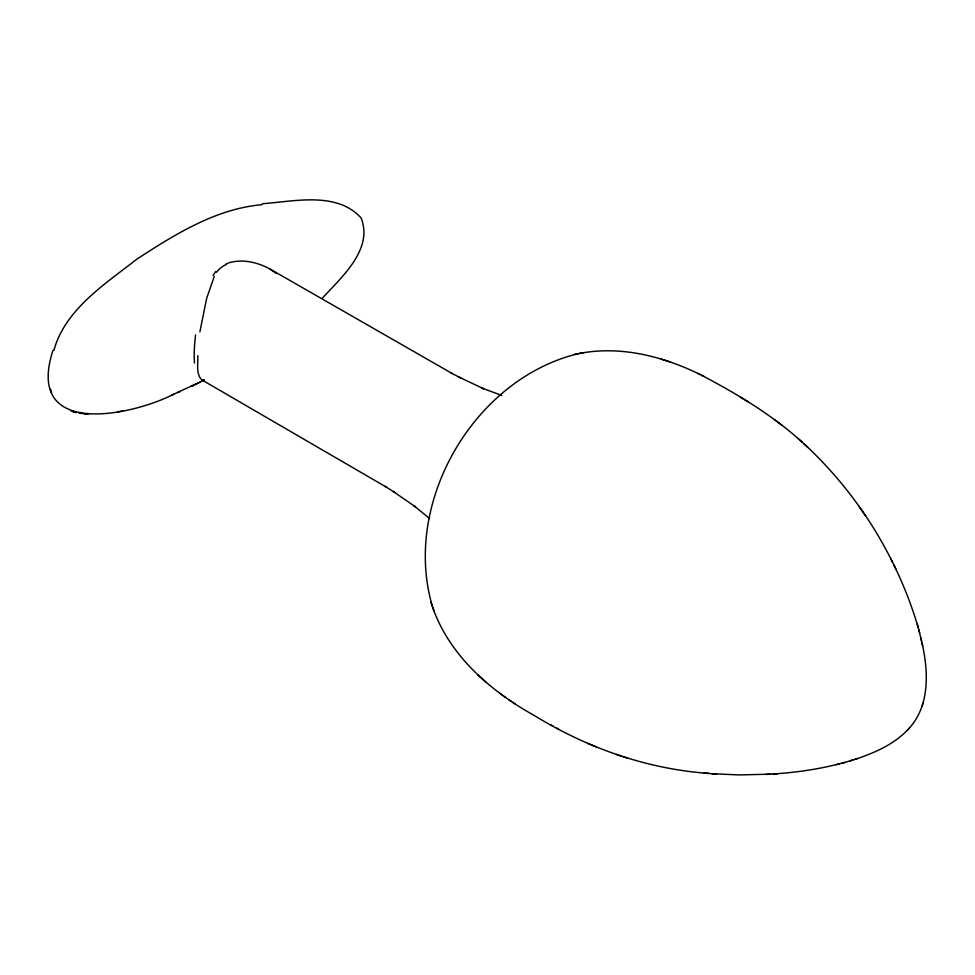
<?xml version="1.0" encoding="UTF-8"?>
<svg xmlns="http://www.w3.org/2000/svg" width="975" height="975" viewBox="0 0 975 975"><rect width="100%" height="100%" fill="white"/><g stroke="black" fill="none" stroke-linecap="round" stroke-linejoin="round"><path stroke-width="1.46" d="M197.803 355.57C198.242 363.407 195.731 373.449 201.606 379.75L386.746 487.366M53.893 350.366C65.179 309.331 105.154 283.969 136.951 259.094C174.866 234.427 215.792 208.772 261.848 204.701M199.875 331.902L206.627 298.472L214.244 276.449M52.967 350.415C24.655 437.592 129.224 416.812 174.379 393.985M908.651 728.837C930.065 706.022 928.456 671.568 922.07 643.134M922.63 704.389L923.057 703.036M922.106 706.058L922.484 704.876M854.977 759.354C874.392 752.956 894.112 744.425 908.298 729.215M907.347 730.263L909.48 727.911M322.384 298.167C341.408 277.29 373.559 249.417 361.128 218.01C336.826 191.063 294.121 201.447 262.433 203.738M171.588 395.168L203.921 380.274M194.5 384.918L192.148 386.063L200.314 382.102M226.151 263.823C240.313 258.241 256.693 261.824 269.709 268.868L452.4 373.644M177.608 392.608L180.253 391.487M773.273 774.004C800.158 772.188 827.007 768.044 852.784 760.049M849.981 760.939L857.622 758.513M204.336 379.97L201.606 379.75M578.309 353.669C473.533 378.897 401.858 503.027 432.4 606.377M836.282 764.644L839.353 763.852M841.852 763.193L844.777 762.438M579.455 353.45C620.636 345.418 663.158 356.35 700.184 374.546M574.117 354.498L583.757 352.597M117.987 411.84L122.911 410.877M711.787 773.699L739.269 774.93L770.177 774.174M765.972 774.455L777.331 773.736M431.023 602.331C446.611 652.97 488.768 690.129 533.776 715.199C586.67 747.752 646.778 769.068 708.935 773.443M704.133 773.078L716.491 774.053M84.886 413.961L88.408 414.302L78.926 413.083M501.735 395.436L481.76 387.989L483.551 388.745L459.262 377.215M660.648 358.934L670.666 362.152M616.237 754.467L621.258 756.088M623.122 756.685L628.083 758.294M587.681 743.352L596.481 747.045M701.622 375.265C737.332 394.119 772.419 415.045 802.388 442.357M697.783 373.352L704.035 376.447M450.755 372.779L460.931 378.081M550.692 724.827L553.044 726.119M556.445 727.959L558.797 729.251M269.709 268.868L276.498 273.622M747.91 401.688L740.025 396.886M385.174 486.367L394.863 492.521M393.278 491.51L415.399 506.781L413.863 505.611L429.646 518.59M509.194 700.001L511.424 701.488M512.765 702.378L514.995 703.865M499.59 693.14L501.747 694.712M503.344 695.882L505.513 697.454M774.564 419.652L782.157 425.429M803.827 443.674C857.5 493.045 897.5 557.432 918.158 627.364M798.476 438.835L807.702 447.172M478.128 675.066L485.928 682.122M865.568 515.86L858.536 505.635M890.65 558.517L892.515 562.283M893.904 565.061L895.708 568.705M432.79 607.486L434.204 611.63M50.334 388.806L50.871 390.427M51.029 390.902L51.565 392.535M918.84 629.85L922.667 645.852M917.304 624.305L919.644 632.763M920.948 638.016L921.582 640.892M216.608 272.244A36.562 28.543 32 0 1 226.541 264.371M213.147 275.523A57.123 43.972 58.1 0 1 215.828 271.44M194.512 362.956A57.013 14.527 -79.1 0 1 195.585 334.864M73.491 411.706L71.065 410.975L76.318 412.571L73.491 411.706"/></g></svg>
